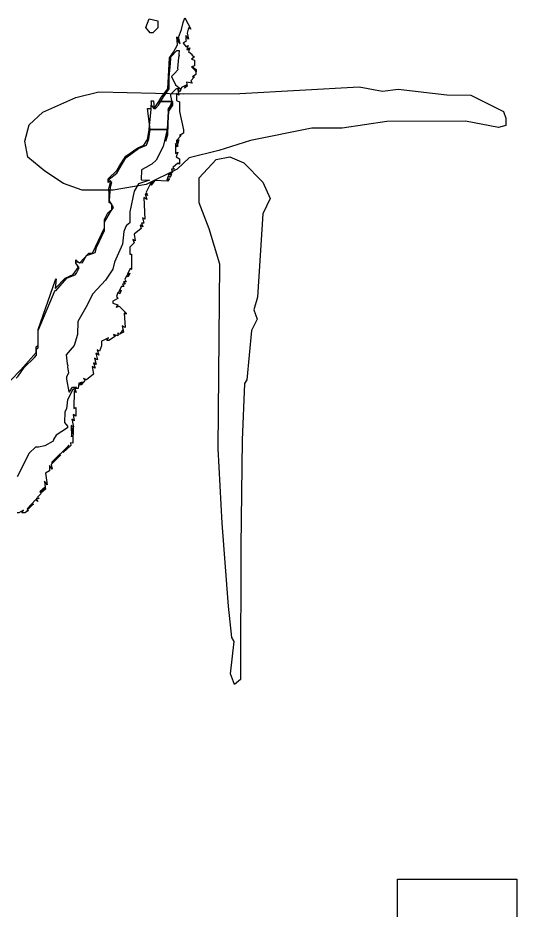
# Model space of a CAD drawing. Extents: x 17 to 2017, y 12 to 3012.
# Drawn here: x 318 to 405.6, y 2747.1 to 2896.5 of the extents above; entities that cross this region are included whole.
import ezdxf

# ---------------------------------------------------------------- set-up
doc = ezdxf.new("R2010")
doc.units = 0
doc.header["$MEASUREMENT"] = 0
for name, color, linetype in [('L14D0_AU', 2, 'CONTINUOUS'), ('L3D0_BASE', 3, 'CONTINUOUS'), ('L8D0_WIRE', 5, 'CONTINUOUS')]:
    doc.layers.add(name, color=color, linetype=linetype)

msp = doc.modelspace()

# ---------------------------------------------------------------- linework, layer by layer
at = {"layer": 'L14D0_AU'}
for points in [[(339.42, 2894.83), (339.99, 2896.33), (341.42, 2895.96), (341.42, 2894.79), (340.59, 2893.96), (340.12, 2893.96)], [(328.75, 2867.63), (325.63, 2868.72), (322.51, 2870.81), (319.62, 2873.13), (319.16, 2875.83), (319.89, 2878.53), (322.16, 2880.68), (327.71, 2883.12), (331.53, 2884.06), (345.76, 2883.76), (355.14, 2883.81), (375.13, 2884.9), (379.09, 2884.17), (381.7, 2884.52), (389.85, 2883.56), (393.86, 2883.54), (399.31, 2880.8), (399.74, 2879.67), (399.74, 2878.42), (398.5, 2878.09), (392.97, 2879.16), (379.78, 2879.14), (372.3, 2877.99), (367.22, 2877.99), (356.97, 2875.92), (351.66, 2874.26), (346.66, 2873.06), (344.64, 2871.13), (339.49, 2868.59), (333.96, 2867.6)], [(353.6, 2786.66), (354.21, 2792.06), (353.8, 2792.73), (353.24, 2797.98), (352.21, 2811.86), (351.56, 2824.36), (351.79, 2855.25), (350.05, 2861.15), (348.37, 2865.51), (348.37, 2869.67), (351.22, 2872.76), (353.46, 2873.19), (355.83, 2872.2), (359.03, 2868.95), (360.26, 2866.22), (359.04, 2863.65), (358.11, 2849.7), (357.49, 2847.61), (358.08, 2846.01), (357.1, 2844.11), (356.33, 2835.89), (355.94, 2835.26), (355.57, 2825.75), (355.34, 2808.04), (355.27, 2785.7), (354.28, 2784.88)], [(401.55, 2752.27), (401.55, 2647.27), (496.55, 2647.27), (496.55, 2632.27), (426.55, 2632.27), (426.55, 2532.27), (381.55, 2532.27), (381.55, 2752.27)]]:
    msp.add_lwpolyline(points, close=True, dxfattribs=at)
at = {"layer": 'L3D0_BASE'}
msp.add_lwpolyline([(316.74, 2835.74), (318.45, 2837.54), (321.06, 2840.43), (321.06, 2841.39), (321.37, 2841.69), (321.38, 2844.27), (324.27, 2852.6), (324.38, 2852.77), (324.24, 2851.18), (325.88, 2852.91), (327.25, 2853.48), (328.1, 2854.68), (327.68, 2855.47), (327.68, 2855.94), (328.31, 2855.42), (329.84, 2857.1), (330.5, 2857.1), (332.5, 2861.33), (332.5, 2862.73), (333.07, 2863.85), (333.7, 2864.37), (333.7, 2865.3), (333.29, 2865.55), (333.29, 2867.03), (333.23, 2867.83), (333.54, 2869.18), (333.1, 2868.91), (333.1, 2869.51), (334.57, 2870.94), (335, 2871.68), (336.08, 2873.29), (338.05, 2874.73), (339.09, 2875.13), (339.72, 2876.08), (339.95, 2877.8), (343.07, 2877.8), (342.78, 2876.66), (342.77, 2875.85), (343.09, 2876.86), (343.08, 2877.8), (339.95, 2877.8), (340.32, 2881.2), (340.37, 2882.27), (340.32, 2882.57), (340.69, 2882.57), (340.82, 2881.27), (341.59, 2882.47), (343.9, 2882.47), (343.5, 2881.37), (343.13, 2881.37), (343.13, 2880.87), (343.08, 2877.81), (343.26, 2880.86), (343.93, 2881.87), (343.92, 2882.17), (343.91, 2882.17), (343.9, 2882.47), (341.59, 2882.47), (342.1, 2883.28), (343.08, 2884.59), (343.37, 2889.8), (344.07, 2890.7), (344.71, 2891.95), (344.58, 2893.3), (344.77, 2892.5), (345.16, 2892.1), (344.89, 2893.2), (345.37, 2894.51), (345.69, 2895.71), (345.96, 2896.47), (346.97, 2894.56), (346.58, 2894.81), (346.35, 2893.9), (346.57, 2892.9), (346.14, 2893.51), (346.13, 2892.8), (346.17, 2892.55), (345.66, 2892.23), (346.18, 2891.61), (346.53, 2891.82), (346.27, 2891.13), (346.81, 2891.47), (346.56, 2890.83), (347.19, 2890.32), (347.13, 2890.22), (347.58, 2889.95), (347.04, 2889.56), (347.54, 2889.36), (347.54, 2888.43), (347.04, 2888.24), (347.82, 2887.49), (347.24, 2888.29), (347.87, 2887.8), (347.81, 2886.96), (347.24, 2886.59), (347.57, 2886.59), (346.93, 2885.95), (347.18, 2885.55), (346.23, 2885.68), (346.35, 2885.01), (345.87, 2884.72), (346.18, 2885.22), (345.38, 2884.79), (345.11, 2884.09), (344.7, 2884.68), (344.95, 2883.54), (344.53, 2883.8), (344.53, 2882.62), (345.04, 2882.42), (345.03, 2880.81), (345.74, 2877.74), (345.74, 2877.18), (345.04, 2876.77), (345.34, 2876.76), (344.53, 2875.95), (344.54, 2875.45), (344.97, 2876.06), (344.74, 2875.32), (344.73, 2874.85), (344.36, 2875.44), (344.38, 2873.75), (344.78, 2874), (344.52, 2873.18), (345.04, 2872.85), (345.07, 2871.96), (344.79, 2872.14), (343.94, 2871.4), (344.2, 2871.14), (343.7, 2871.14), (343.87, 2870.64), (343.23, 2870.11), (343.73, 2870.36), (343.49, 2869.74), (343.17, 2869.94), (342.93, 2869.31), (343.39, 2869.6), (343.09, 2869.1), (340.94, 2869.24), (340.29, 2868.43), (340.59, 2869), (340.17, 2868.74), (339.49, 2867.3), (339.72, 2866.71), (339.28, 2866.98), (339.56, 2866.08), (339.08, 2866.38), (339.22, 2862.76), (338.86, 2862.98), (339.08, 2862.12), (338.68, 2862.12), (338.91, 2861.49), (338.47, 2861.77), (338.65, 2861.23), (337.48, 2860.24), (337.64, 2859.13), (337.26, 2859.36), (337.44, 2858.83), (336.71, 2858.1), (336.71, 2856.9), (337.01, 2856.9), (337.01, 2854.33), (336.77, 2854.48), (336.31, 2853.47), (336.71, 2853.71), (336.47, 2853.09), (336.15, 2853.29), (335.91, 2852.65), (336.14, 2852.29), (335.69, 2852.29), (335.93, 2851.89), (335.49, 2851.89), (335.73, 2851.49), (335.32, 2851.49), (334.87, 2850.63), (335.3, 2850.9), (335.07, 2850.28), (334.75, 2850.48), (334.5, 2849.84), (334.72, 2849.5), (333.9, 2849.06), (333.9, 2848.7), (334.71, 2848.45), (334.45, 2848.02), (334.96, 2848.19), (336.11, 2847.04), (336.11, 2846.85), (335.79, 2847.05), (335.96, 2844.61), (335.45, 2844.93), (335.66, 2843.85), (335.25, 2843.6), (335.54, 2844.16), (334.97, 2843.47), (334.71, 2843.73), (334.71, 2843.22), (334.02, 2843.48), (334.31, 2843.19), (333.2, 2842.46), (332.88, 2842.46), (333.15, 2842.9), (332.4, 2842.5), (332, 2842.36), (331.99, 2841.56), (331.67, 2840.65), (331.26, 2840.91), (331.54, 2840), (331.04, 2840.31), (331.31, 2839.22), (330.84, 2839.51), (331.11, 2838.41), (330.65, 2838.7), (330.94, 2837.8), (330.44, 2838.1), (330.63, 2836.82), (329.46, 2835.84), (328.99, 2836.11), (329.26, 2835.81), (328.6, 2835.04), (328.19, 2835.04), (328.79, 2835.47), (328.19, 2835.31), (328.06, 2834.44), (327.5, 2834.44), (327.76, 2833.77), (327.39, 2834), (327.37, 2831.06), (327.69, 2831.25), (327.69, 2829.8), (327.23, 2830.08), (327.43, 2829.03), (327.02, 2829.28), (327.28, 2828), (326.89, 2828.24), (326.94, 2826.31), (327.24, 2827.92), (327.19, 2825.24), (326.79, 2825.31), (326.87, 2824.87), (325.58, 2823.71), (326.58, 2824.91), (323.68, 2822.11), (323.68, 2821.92), (325.2, 2823.3), (323.58, 2821.67), (323.7, 2820.9), (323.28, 2821.5), (323.27, 2820.62), (322.61, 2820.25), (322.87, 2818.29), (322.44, 2818.89), (322.57, 2817.89), (321.68, 2817.13), (321.8, 2816.93), (322.57, 2817.88), (322.6, 2817.59), (321.81, 2816.92), (321.87, 2816.82), (321.29, 2816.23), (321.54, 2815.98), (321.04, 2815.98), (321.33, 2815.52), (320.93, 2815.77), (319.56, 2814.28), (320.59, 2815.08), (319.46, 2813.98), (319.76, 2813.97), (319.16, 2813.58), (318.9, 2813.58), (318.64, 2813.58), (318.91, 2814.02), (318.16, 2813.62), (317.86, 2813.58)], dxfattribs=at)
at = {"layer": 'L8D0_WIRE'}
msp.add_lwpolyline([(317.68, 2836.13), (318, 2836.47), (319.03, 2837.94), (320.75, 2839.63), (321.07, 2839.98), (321.07, 2841.03), (321.37, 2841.22), (321.39, 2844.11), (324.21, 2850.9), (324.31, 2850.78), (326.18, 2852.88), (327.6, 2853.46), (327.8, 2853.73), (328.27, 2854.64), (327.7, 2855.39), (327.69, 2855.63), (328.79, 2855.47), (328.81, 2855.5), (329.5, 2856.67), (330.65, 2857.05), (330.9, 2857.19), (331.14, 2858), (332.5, 2860.85), (332.5, 2862.26), (333.52, 2864.02), (334, 2864.71), (333.35, 2865.82), (333.49, 2868.16), (333.72, 2868.9), (333.06, 2869.27), (334.54, 2870.49), (336.09, 2873.01), (338.2, 2874.6), (339.54, 2875.16), (339.94, 2876.23), (340.16, 2877.79), (339.7, 2881.28), (340.33, 2881.28), (340.33, 2881.85), (340.75, 2881.27), (341.06, 2881.27), (341.54, 2881.87), (342.35, 2883.27), (343.31, 2884.6), (343.34, 2885.26), (343.33, 2886.48), (343.54, 2888.89), (343.58, 2889.65), (343.61, 2889.68), (343.63, 2889.96), (344.61, 2891), (344.99, 2891), (344.93, 2890.31), (344.99, 2890.17), (344.89, 2889.84), (344.73, 2887.97), (344.78, 2887.77), (344.2, 2887.16), (343.7, 2886.63), (344.38, 2885.28), (345.24, 2884.59), (344.53, 2884.58), (344.45, 2884.51), (343.57, 2883.63), (343.57, 2883.43), (343.77, 2882.42), (343.62, 2882.1), (343.63, 2882.01), (343.53, 2881.91), (343.08, 2880.95), (343.16, 2880.87), (342.99, 2877.8), (342.99, 2877.8), (342.33, 2874.93), (341.17, 2872.64), (340.43, 2871.98), (340.07, 2871.78), (340.06, 2871.78), (340.04, 2871.77), (338.67, 2871), (338.62, 2869.33), (340.02, 2869.31), (338.21, 2868.7), (337.45, 2867.43), (336.72, 2864.02), (336.72, 2862.6), (336.75, 2862.39), (336.71, 2862.35), (336.71, 2862.16), (336.18, 2861.72), (336.04, 2861.55), (335.72, 2860.71), (335.49, 2858.6), (334.15, 2855.59), (333.89, 2854.39), (332.63, 2852.58), (330.54, 2850.25), (329.35, 2847.97), (328.03, 2845.61), (327.94, 2843.47), (327.39, 2841.61), (326.05, 2840.04), (326.25, 2838.54), (326.33, 2838.29), (326.31, 2838.07), (326.46, 2836.96), (326.15, 2836.39), (326.12, 2835.98), (326.54, 2833.83), (326.61, 2833.83), (327.14, 2834.63), (327.77, 2834.63), (327.12, 2834.13), (326.3, 2832.52), (326.11, 2831.03), (325.82, 2830.51), (325.79, 2828.75), (326.27, 2828.11), (326.29, 2827.81), (324.38, 2826.63), (323.93, 2825.89), (323.89, 2825.62), (322.48, 2824.82), (321.42, 2824.61), (320.93, 2824.61), (319.89, 2823.57), (317.86, 2819.63)], dxfattribs=at)

doc.saveas('drawing.dxf')
